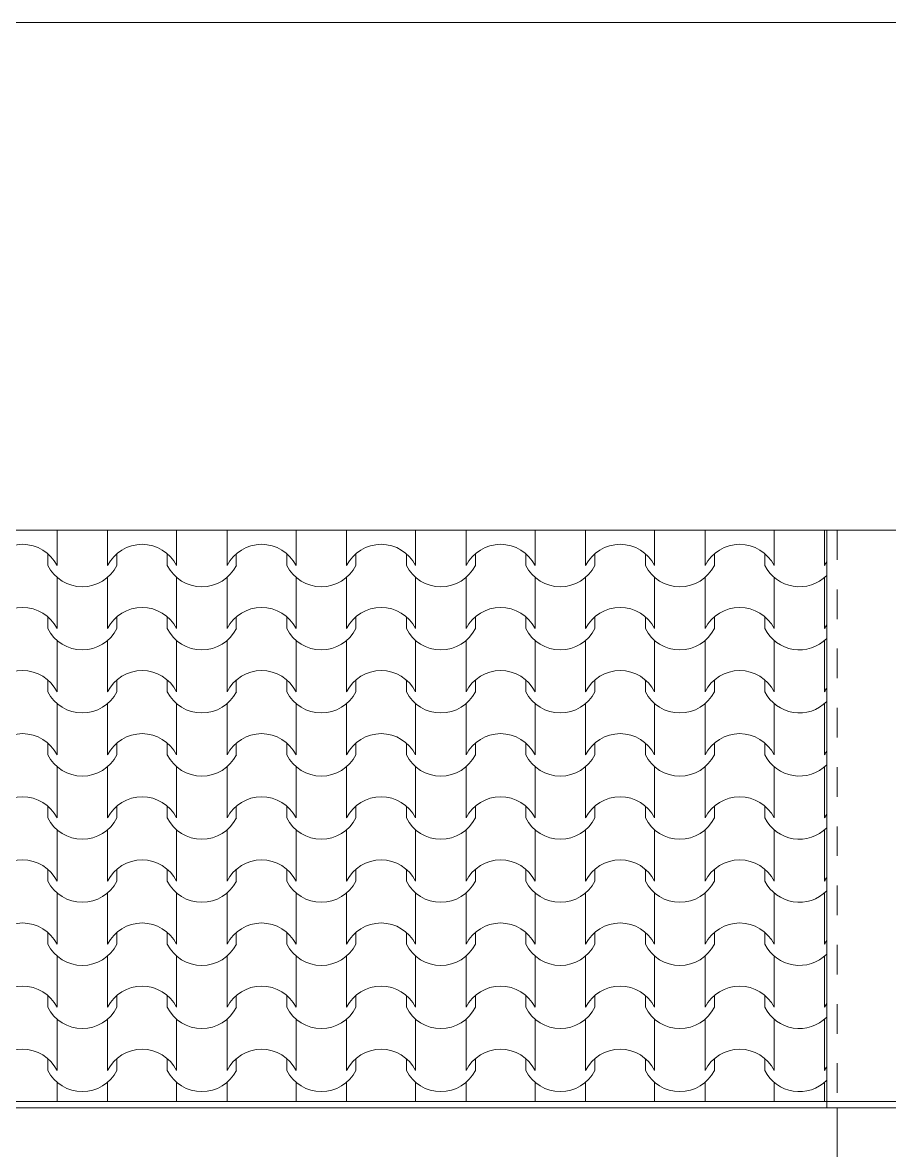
# Model space of a CAD drawing. Header units: millimetres. Extents: x 2791058 to 2855058, y -67651 to -18651.
# Drawn here: x 2816255 to 2820382, y -24025 to -18651 of the extents above; entities that cross this region are included whole.
import ezdxf

# ---------------------------------------------------------------- set-up
doc = ezdxf.new("R2010")
doc.units = ezdxf.units.MM
doc.header["$MEASUREMENT"] = 0
doc.linetypes.add('Dashed', pattern=[282.222223, 141.111112, -141.111112])
doc.layers.add('Shell - Roof_Pen_No__21', color=7, linetype='Continuous', lineweight=0)
doc.layers.add('Structural - Bearing_Pen_No__1', color=7, linetype='Continuous', lineweight=0)
doc.layers.add('Structural - Bearing_Pen_No__62', color=7, linetype='Continuous', lineweight=0, true_color=0xaaaaaa)

# ---------------------------------------------------------------- blocks, each defined once
blk = doc.blocks.new('*X2', base_point=(2247653.8, -76425))
at = {"layer": 'Structural - Bearing_Pen_No__62', "color": 253, "linetype": 'Continuous', "lineweight": 0, "true_color": 0xaaaaaa}
for p, q in [((2816419.2, -21069.6), (2816419.2, -21116)), ((2816419.2, -21116), (2816419.2, -21237.9)), ((2816659.7, -21069.6), (2816659.7, -21116)), ((2816659.7, -21116), (2816659.7, -21237.9)), ((2816988.2, -21069.6), (2816988.2, -21116)), ((2816988.2, -21116), (2816988.2, -21237.9)), ((2817228.6, -21069.6), (2817228.6, -21116)), ((2817228.6, -21116), (2817228.6, -21237.9)), ((2817557.1, -21069.6), (2817557.1, -21116)), ((2817557.1, -21116), (2817557.1, -21237.9)), ((2817797.6, -21069.6), (2817797.6, -21116)), ((2817797.6, -21116), (2817797.6, -21237.9)), ((2818126.1, -21069.6), (2818126.1, -21116)), ((2818126.1, -21116), (2818126.1, -21237.9)), ((2818366.5, -21069.6), (2818366.5, -21116)), ((2818366.5, -21116), (2818366.5, -21237.9)), ((2818695, -21069.6), (2818695, -21116)), ((2818695, -21116), (2818695, -21237.9)), ((2818935.5, -21069.6), (2818935.5, -21116)), ((2818935.5, -21116), (2818935.5, -21237.9)), ((2819264, -21069.6), (2819264, -21116)), ((2819264, -21116), (2819264, -21237.9)), ((2819504.5, -21069.6), (2819504.5, -21116)), ((2819504.5, -21116), (2819504.5, -21237.9)), ((2819833, -21069.6), (2819833, -21116)), ((2819833, -21116), (2819833, -21237.9)), ((2820073.4, -21069.6), (2820073.4, -21116)), ((2820073.4, -21116), (2820073.4, -21237.9)), ((2816375.2, -21181.8), (2816375.2, -21237.9)), ((2816703.7, -21181.8), (2816703.7, -21237.9)), ((2816944.1, -21181.8), (2816944.1, -21237.9)), ((2817272.6, -21181.8), (2817272.6, -21237.9)), ((2817513.1, -21181.8), (2817513.1, -21237.9)), ((2817841.6, -21181.8), (2817841.6, -21237.9)), ((2818082.1, -21181.8), (2818082.1, -21237.9)), ((2818410.6, -21181.8), (2818410.6, -21237.9)), ((2818651, -21181.8), (2818651, -21237.9)), ((2818979.5, -21181.8), (2818979.5, -21237.9)), ((2819220, -21181.8), (2819220, -21237.9)), ((2819548.5, -21181.8), (2819548.5, -21237.9)), ((2819788.9, -21181.8), (2819788.9, -21237.9)), ((2816419.2, -21294.7), (2816419.2, -21416.6)), ((2816659.7, -21294.7), (2816659.7, -21416.6)), ((2816988.2, -21294.7), (2816988.2, -21416.6)), ((2817228.6, -21294.7), (2817228.6, -21416.6)), ((2817557.1, -21294.7), (2817557.1, -21416.6)), ((2817797.6, -21294.7), (2817797.6, -21416.6)), ((2818126.1, -21294.7), (2818126.1, -21416.6)), ((2818366.5, -21294.7), (2818366.5, -21416.6)), ((2818695, -21294.7), (2818695, -21416.6)), ((2818935.5, -21294.7), (2818935.5, -21416.6)), ((2819264, -21294.7), (2819264, -21416.6)), ((2819504.5, -21294.7), (2819504.5, -21416.6)), ((2819833, -21294.7), (2819833, -21416.6)), ((2820073.4, -21294.7), (2820073.4, -21416.6)), ((2816419.2, -21416.6), (2816419.2, -21538.6)), ((2816659.7, -21416.6), (2816659.7, -21538.6)), ((2816988.2, -21416.6), (2816988.2, -21538.6)), ((2817228.6, -21416.6), (2817228.6, -21538.6)), ((2817557.1, -21416.6), (2817557.1, -21538.6)), ((2817797.6, -21416.6), (2817797.6, -21538.6)), ((2818126.1, -21416.6), (2818126.1, -21538.6)), ((2818366.5, -21416.6), (2818366.5, -21538.6)), ((2818695, -21416.6), (2818695, -21538.6)), ((2818935.5, -21416.6), (2818935.5, -21538.6)), ((2819264, -21416.6), (2819264, -21538.6)), ((2819504.5, -21416.6), (2819504.5, -21538.6)), ((2819833, -21416.6), (2819833, -21538.6)), ((2820073.4, -21416.6), (2820073.4, -21538.6)), ((2816375.2, -21482.5), (2816375.2, -21538.6)), ((2816703.7, -21482.5), (2816703.7, -21538.6)), ((2816944.1, -21482.5), (2816944.1, -21538.6)), ((2817272.6, -21482.5), (2817272.6, -21538.6)), ((2817513.1, -21482.5), (2817513.1, -21538.6)), ((2817841.6, -21482.5), (2817841.6, -21538.6)), ((2818082.1, -21482.5), (2818082.1, -21538.6)), ((2818410.6, -21482.5), (2818410.6, -21538.6)), ((2818651, -21482.5), (2818651, -21538.6)), ((2818979.5, -21482.5), (2818979.5, -21538.6)), ((2819220, -21482.5), (2819220, -21538.6)), ((2819548.5, -21482.5), (2819548.5, -21538.6)), ((2819788.9, -21482.5), (2819788.9, -21538.6)), ((2816419.2, -21595.4), (2816419.2, -21717.3)), ((2816659.7, -21595.4), (2816659.7, -21717.3)), ((2816988.2, -21595.4), (2816988.2, -21717.3)), ((2817228.6, -21595.4), (2817228.6, -21717.3)), ((2817557.1, -21595.4), (2817557.1, -21717.3)), ((2817797.6, -21595.4), (2817797.6, -21717.3)), ((2818126.1, -21595.4), (2818126.1, -21717.3)), ((2818366.5, -21595.4), (2818366.5, -21717.3)), ((2818695, -21595.4), (2818695, -21717.3)), ((2818935.5, -21595.4), (2818935.5, -21717.3)), ((2819264, -21595.4), (2819264, -21717.3)), ((2819504.5, -21595.4), (2819504.5, -21717.3)), ((2819833, -21595.4), (2819833, -21717.3)), ((2820073.4, -21595.4), (2820073.4, -21717.3)), ((2816419.2, -21717.3), (2816419.2, -21839.2)), ((2816659.7, -21717.3), (2816659.7, -21839.2)), ((2816988.2, -21717.3), (2816988.2, -21839.2)), ((2817228.6, -21717.3), (2817228.6, -21839.2)), ((2817557.1, -21717.3), (2817557.1, -21839.2)), ((2817797.6, -21717.3), (2817797.6, -21839.2)), ((2818126.1, -21717.3), (2818126.1, -21839.2)), ((2818366.5, -21717.3), (2818366.5, -21839.2)), ((2818695, -21717.3), (2818695, -21839.2)), ((2818935.5, -21717.3), (2818935.5, -21839.2)), ((2819264, -21717.3), (2819264, -21839.2)), ((2819504.5, -21717.3), (2819504.5, -21839.2)), ((2819833, -21717.3), (2819833, -21839.2)), ((2820073.4, -21717.3), (2820073.4, -21839.2)), ((2816375.2, -21783.2), (2816375.2, -21839.2)), ((2816703.7, -21783.2), (2816703.7, -21839.2)), ((2816944.1, -21783.2), (2816944.1, -21839.2)), ((2817272.6, -21783.2), (2817272.6, -21839.2)), ((2817513.1, -21783.2), (2817513.1, -21839.2)), ((2817841.6, -21783.2), (2817841.6, -21839.2)), ((2818082.1, -21783.2), (2818082.1, -21839.2)), ((2818410.6, -21783.2), (2818410.6, -21839.2)), ((2818651, -21783.2), (2818651, -21839.2)), ((2818979.5, -21783.2), (2818979.5, -21839.2)), ((2819220, -21783.2), (2819220, -21839.2)), ((2819548.5, -21783.2), (2819548.5, -21839.2)), ((2819788.9, -21783.2), (2819788.9, -21839.2)), ((2816419.2, -21896), (2816419.2, -22018)), ((2816659.7, -21896), (2816659.7, -22018)), ((2816988.2, -21896), (2816988.2, -22018)), ((2817228.6, -21896), (2817228.6, -22018)), ((2817557.1, -21896), (2817557.1, -22018)), ((2817797.6, -21896), (2817797.6, -22018)), ((2818126.1, -21896), (2818126.1, -22018)), ((2818366.5, -21896), (2818366.5, -22018)), ((2818695, -21896), (2818695, -22018)), ((2818935.5, -21896), (2818935.5, -22018)), ((2819264, -21896), (2819264, -22018)), ((2819504.5, -21896), (2819504.5, -22018)), ((2819833, -21896), (2819833, -22018)), ((2820073.4, -21896), (2820073.4, -22018)), ((2816419.2, -22018), (2816419.2, -22139.9)), ((2816659.7, -22018), (2816659.7, -22139.9)), ((2816988.2, -22018), (2816988.2, -22139.9)), ((2817228.6, -22018), (2817228.6, -22139.9)), ((2817557.1, -22018), (2817557.1, -22139.9)), ((2817797.6, -22018), (2817797.6, -22139.9)), ((2818126.1, -22018), (2818126.1, -22139.9)), ((2818366.5, -22018), (2818366.5, -22139.9)), ((2818695, -22018), (2818695, -22139.9)), ((2818935.5, -22018), (2818935.5, -22139.9)), ((2819264, -22018), (2819264, -22139.9)), ((2819504.5, -22018), (2819504.5, -22139.9)), ((2819833, -22018), (2819833, -22139.9)), ((2820073.4, -22018), (2820073.4, -22139.9)), ((2816375.2, -22083.9), (2816375.2, -22139.9)), ((2816703.7, -22083.9), (2816703.7, -22139.9)), ((2816944.1, -22083.9), (2816944.1, -22139.9)), ((2817272.6, -22083.9), (2817272.6, -22139.9)), ((2817513.1, -22083.9), (2817513.1, -22139.9)), ((2817841.6, -22083.9), (2817841.6, -22139.9)), ((2818082.1, -22083.9), (2818082.1, -22139.9)), ((2818410.6, -22083.9), (2818410.6, -22139.9)), ((2818651, -22083.9), (2818651, -22139.9)), ((2818979.5, -22083.9), (2818979.5, -22139.9)), ((2819220, -22083.9), (2819220, -22139.9)), ((2819548.5, -22083.9), (2819548.5, -22139.9)), ((2819788.9, -22083.9), (2819788.9, -22139.9)), ((2816419.2, -22196.7), (2816419.2, -22318.7)), ((2816659.7, -22196.7), (2816659.7, -22318.7)), ((2816988.2, -22196.7), (2816988.2, -22318.7)), ((2817228.6, -22196.7), (2817228.6, -22318.7)), ((2817557.1, -22196.7), (2817557.1, -22318.7)), ((2817797.6, -22196.7), (2817797.6, -22318.7)), ((2818126.1, -22196.7), (2818126.1, -22318.7)), ((2818366.5, -22196.7), (2818366.5, -22318.7)), ((2818695, -22196.7), (2818695, -22318.7)), ((2818935.5, -22196.7), (2818935.5, -22318.7)), ((2819264, -22196.7), (2819264, -22318.7)), ((2819504.5, -22196.7), (2819504.5, -22318.7)), ((2819833, -22196.7), (2819833, -22318.7)), ((2820073.4, -22196.7), (2820073.4, -22318.7)), ((2816419.2, -22318.7), (2816419.2, -22440.6)), ((2816659.7, -22318.7), (2816659.7, -22440.6)), ((2816988.2, -22318.7), (2816988.2, -22440.6)), ((2817228.6, -22318.7), (2817228.6, -22440.6)), ((2817557.1, -22318.7), (2817557.1, -22440.6)), ((2817797.6, -22318.7), (2817797.6, -22440.6)), ((2818126.1, -22318.7), (2818126.1, -22440.6)), ((2818366.5, -22318.7), (2818366.5, -22440.6)), ((2818695, -22318.7), (2818695, -22440.6)), ((2818935.5, -22318.7), (2818935.5, -22440.6)), ((2819264, -22318.7), (2819264, -22440.6)), ((2819504.5, -22318.7), (2819504.5, -22440.6)), ((2819833, -22318.7), (2819833, -22440.6)), ((2820073.4, -22318.7), (2820073.4, -22440.6)), ((2816375.2, -22384.5), (2816375.2, -22440.6)), ((2816703.7, -22384.5), (2816703.7, -22440.6)), ((2816944.1, -22384.5), (2816944.1, -22440.6)), ((2817272.6, -22384.5), (2817272.6, -22440.6)), ((2817513.1, -22384.5), (2817513.1, -22440.6)), ((2817841.6, -22384.5), (2817841.6, -22440.6)), ((2818082.1, -22384.5), (2818082.1, -22440.6)), ((2818410.6, -22384.5), (2818410.6, -22440.6)), ((2818651, -22384.5), (2818651, -22440.6)), ((2818979.5, -22384.5), (2818979.5, -22440.6)), ((2819220, -22384.5), (2819220, -22440.6)), ((2819548.5, -22384.5), (2819548.5, -22440.6)), ((2819788.9, -22384.5), (2819788.9, -22440.6)), ((2816419.2, -22497.4), (2816419.2, -22619.3)), ((2816659.7, -22497.4), (2816659.7, -22619.3)), ((2816988.2, -22497.4), (2816988.2, -22619.3)), ((2817228.6, -22497.4), (2817228.6, -22619.3)), ((2817557.1, -22497.4), (2817557.1, -22619.3)), ((2817797.6, -22497.4), (2817797.6, -22619.3)), ((2818126.1, -22497.4), (2818126.1, -22619.3)), ((2818366.5, -22497.4), (2818366.5, -22619.3)), ((2818695, -22497.4), (2818695, -22619.3)), ((2818935.5, -22497.4), (2818935.5, -22619.3)), ((2819264, -22497.4), (2819264, -22619.3)), ((2819504.5, -22497.4), (2819504.5, -22619.3)), ((2819833, -22497.4), (2819833, -22619.3)), ((2820073.4, -22497.4), (2820073.4, -22619.3)), ((2816419.2, -22619.3), (2816419.2, -22741.3)), ((2816659.7, -22619.3), (2816659.7, -22741.3)), ((2816988.2, -22619.3), (2816988.2, -22741.3)), ((2817228.6, -22619.3), (2817228.6, -22741.3)), ((2817557.1, -22619.3), (2817557.1, -22741.3)), ((2817797.6, -22619.3), (2817797.6, -22741.3)), ((2818126.1, -22619.3), (2818126.1, -22741.3)), ((2818366.5, -22619.3), (2818366.5, -22741.3)), ((2818695, -22619.3), (2818695, -22741.3)), ((2818935.5, -22619.3), (2818935.5, -22741.3)), ((2819264, -22619.3), (2819264, -22741.3)), ((2819504.5, -22619.3), (2819504.5, -22741.3)), ((2819833, -22619.3), (2819833, -22741.3)), ((2820073.4, -22619.3), (2820073.4, -22741.3)), ((2816375.2, -22685.2), (2816375.2, -22741.3)), ((2816703.7, -22685.2), (2816703.7, -22741.3)), ((2816944.1, -22685.2), (2816944.1, -22741.3)), ((2817272.6, -22685.2), (2817272.6, -22741.3)), ((2817513.1, -22685.2), (2817513.1, -22741.3)), ((2817841.6, -22685.2), (2817841.6, -22741.3)), ((2818082.1, -22685.2), (2818082.1, -22741.3)), ((2818410.6, -22685.2), (2818410.6, -22741.3)), ((2818651, -22685.2), (2818651, -22741.3)), ((2818979.5, -22685.2), (2818979.5, -22741.3)), ((2819220, -22685.2), (2819220, -22741.3)), ((2819548.5, -22685.2), (2819548.5, -22741.3)), ((2819788.9, -22685.2), (2819788.9, -22741.3)), ((2816419.2, -22798.1), (2816419.2, -22920)), ((2816659.7, -22798.1), (2816659.7, -22920)), ((2816988.2, -22798.1), (2816988.2, -22920)), ((2817228.6, -22798.1), (2817228.6, -22920)), ((2817557.1, -22798.1), (2817557.1, -22920)), ((2817797.6, -22798.1), (2817797.6, -22920)), ((2818126.1, -22798.1), (2818126.1, -22920)), ((2818366.5, -22798.1), (2818366.5, -22920)), ((2818695, -22798.1), (2818695, -22920)), ((2818935.5, -22798.1), (2818935.5, -22920)), ((2819264, -22798.1), (2819264, -22920)), ((2819504.5, -22798.1), (2819504.5, -22920)), ((2819833, -22798.1), (2819833, -22920)), ((2820073.4, -22798.1), (2820073.4, -22920)), ((2816419.2, -22920), (2816419.2, -23041.9)), ((2816659.7, -22920), (2816659.7, -23041.9)), ((2816988.2, -22920), (2816988.2, -23041.9)), ((2817228.6, -22920), (2817228.6, -23041.9)), ((2817557.1, -22920), (2817557.1, -23041.9)), ((2817797.6, -22920), (2817797.6, -23041.9)), ((2818126.1, -22920), (2818126.1, -23041.9)), ((2818366.5, -22920), (2818366.5, -23041.9)), ((2818695, -22920), (2818695, -23041.9)), ((2818935.5, -22920), (2818935.5, -23041.9)), ((2819264, -22920), (2819264, -23041.9)), ((2819504.5, -22920), (2819504.5, -23041.9)), ((2819833, -22920), (2819833, -23041.9)), ((2820073.4, -22920), (2820073.4, -23041.9)), ((2816375.2, -22985.9), (2816375.2, -23041.9)), ((2816703.7, -22985.9), (2816703.7, -23041.9)), ((2816944.1, -22985.9), (2816944.1, -23041.9)), ((2817272.6, -22985.9), (2817272.6, -23041.9)), ((2817513.1, -22985.9), (2817513.1, -23041.9)), ((2817841.6, -22985.9), (2817841.6, -23041.9)), ((2818082.1, -22985.9), (2818082.1, -23041.9)), ((2818410.6, -22985.9), (2818410.6, -23041.9)), ((2818651, -22985.9), (2818651, -23041.9)), ((2818979.5, -22985.9), (2818979.5, -23041.9)), ((2819220, -22985.9), (2819220, -23041.9)), ((2819548.5, -22985.9), (2819548.5, -23041.9)), ((2819788.9, -22985.9), (2819788.9, -23041.9)), ((2816419.2, -23098.7), (2816419.2, -23220.7)), ((2816659.7, -23098.7), (2816659.7, -23220.7)), ((2816988.2, -23098.7), (2816988.2, -23220.7)), ((2817228.6, -23098.7), (2817228.6, -23220.7)), ((2817557.1, -23098.7), (2817557.1, -23220.7)), ((2817797.6, -23098.7), (2817797.6, -23220.7)), ((2818126.1, -23098.7), (2818126.1, -23220.7)), ((2818366.5, -23098.7), (2818366.5, -23220.7)), ((2818695, -23098.7), (2818695, -23220.7)), ((2818935.5, -23098.7), (2818935.5, -23220.7)), ((2819264, -23098.7), (2819264, -23220.7)), ((2819504.5, -23098.7), (2819504.5, -23220.7)), ((2819833, -23098.7), (2819833, -23220.7)), ((2820073.4, -23098.7), (2820073.4, -23220.7)), ((2816419.2, -23220.7), (2816419.2, -23342.6)), ((2816659.7, -23220.7), (2816659.7, -23342.6)), ((2816988.2, -23220.7), (2816988.2, -23342.6)), ((2817228.6, -23220.7), (2817228.6, -23342.6)), ((2817557.1, -23220.7), (2817557.1, -23342.6)), ((2817797.6, -23220.7), (2817797.6, -23342.6)), ((2818126.1, -23220.7), (2818126.1, -23342.6)), ((2818366.5, -23220.7), (2818366.5, -23342.6)), ((2818695, -23220.7), (2818695, -23342.6)), ((2818935.5, -23220.7), (2818935.5, -23342.6)), ((2819264, -23220.7), (2819264, -23342.6)), ((2819504.5, -23220.7), (2819504.5, -23342.6)), ((2819833, -23220.7), (2819833, -23342.6)), ((2820073.4, -23220.7), (2820073.4, -23342.6)), ((2816375.2, -23286.6), (2816375.2, -23342.6)), ((2816703.7, -23286.6), (2816703.7, -23342.6)), ((2816944.1, -23286.6), (2816944.1, -23342.6)), ((2817272.6, -23286.6), (2817272.6, -23342.6)), ((2817513.1, -23286.6), (2817513.1, -23342.6)), ((2817841.6, -23286.6), (2817841.6, -23342.6)), ((2818082.1, -23286.6), (2818082.1, -23342.6)), ((2818410.6, -23286.6), (2818410.6, -23342.6)), ((2818651, -23286.6), (2818651, -23342.6)), ((2818979.5, -23286.6), (2818979.5, -23342.6)), ((2819220, -23286.6), (2819220, -23342.6)), ((2819548.5, -23286.6), (2819548.5, -23342.6)), ((2819788.9, -23286.6), (2819788.9, -23342.6)), ((2816419.2, -23399.4), (2816419.2, -23521.3)), ((2816659.7, -23399.4), (2816659.7, -23521.3)), ((2816988.2, -23399.4), (2816988.2, -23521.3)), ((2817228.6, -23399.4), (2817228.6, -23521.3)), ((2817557.1, -23399.4), (2817557.1, -23521.3)), ((2817797.6, -23399.4), (2817797.6, -23521.3)), ((2818126.1, -23399.4), (2818126.1, -23521.3)), ((2818366.5, -23399.4), (2818366.5, -23521.3)), ((2818695, -23399.4), (2818695, -23521.3)), ((2818935.5, -23399.4), (2818935.5, -23521.3)), ((2819264, -23399.4), (2819264, -23521.3)), ((2819504.5, -23399.4), (2819504.5, -23521.3)), ((2819833, -23399.4), (2819833, -23521.3)), ((2820073.4, -23399.4), (2820073.4, -23521.3)), ((2816419.2, -23521.3), (2816419.2, -23643.3)), ((2816659.7, -23521.3), (2816659.7, -23643.3)), ((2816988.2, -23521.3), (2816988.2, -23643.3)), ((2817228.6, -23521.3), (2817228.6, -23643.3)), ((2817557.1, -23521.3), (2817557.1, -23643.3)), ((2817797.6, -23521.3), (2817797.6, -23643.3)), ((2818126.1, -23521.3), (2818126.1, -23643.3)), ((2818366.5, -23521.3), (2818366.5, -23643.3)), ((2818695, -23521.3), (2818695, -23643.3)), ((2818935.5, -23521.3), (2818935.5, -23643.3)), ((2819264, -23521.3), (2819264, -23643.3)), ((2819504.5, -23521.3), (2819504.5, -23643.3)), ((2819833, -23521.3), (2819833, -23643.3)), ((2820073.4, -23521.3), (2820073.4, -23643.3)), ((2816375.2, -23587.2), (2816375.2, -23643.3)), ((2816703.7, -23587.2), (2816703.7, -23643.3)), ((2816944.1, -23587.2), (2816944.1, -23643.3)), ((2817272.6, -23587.2), (2817272.6, -23643.3)), ((2817513.1, -23587.2), (2817513.1, -23643.3)), ((2817841.6, -23587.2), (2817841.6, -23643.3)), ((2818082.1, -23587.2), (2818082.1, -23643.3)), ((2818410.6, -23587.2), (2818410.6, -23643.3)), ((2818651, -23587.2), (2818651, -23643.3)), ((2818979.5, -23587.2), (2818979.5, -23643.3)), ((2819220, -23587.2), (2819220, -23643.3)), ((2819548.5, -23587.2), (2819548.5, -23643.3)), ((2819788.9, -23587.2), (2819788.9, -23643.3)), ((2816419.2, -23700.1), (2816419.2, -23792)), ((2816659.7, -23700.1), (2816659.7, -23792)), ((2816988.2, -23700.1), (2816988.2, -23792)), ((2817228.6, -23700.1), (2817228.6, -23792)), ((2817557.1, -23700.1), (2817557.1, -23792)), ((2817797.6, -23700.1), (2817797.6, -23792)), ((2818126.1, -23700.1), (2818126.1, -23792)), ((2818366.5, -23700.1), (2818366.5, -23792)), ((2818695, -23700.1), (2818695, -23792)), ((2818935.5, -23700.1), (2818935.5, -23792)), ((2819264, -23700.1), (2819264, -23792)), ((2819504.5, -23700.1), (2819504.5, -23792)), ((2819833, -23700.1), (2819833, -23792)), ((2820073.4, -23700.1), (2820073.4, -23792))]:
    blk.add_line(p, q, dxfattribs=at)
for centre, radius, start, end in [((2816255.5, -21321.8), 184.9, 90.1705, 153.0115), ((2816254.4, -21321.8), 184.9, 26.9885, 89.8295), ((2816824.5, -21321.8), 184.9, 90.1705, 153.0115), ((2816823.4, -21321.8), 184.9, 26.9885, 89.8295), ((2817393.4, -21321.8), 184.9, 90.1705, 153.0115), ((2817392.3, -21321.8), 184.9, 26.9885, 89.8295), ((2817962.4, -21321.8), 184.9, 90.1705, 153.0115), ((2817961.3, -21321.8), 184.9, 26.9885, 89.8295), ((2818531.3, -21321.8), 184.9, 90.1705, 153.0115), ((2818530.2, -21321.8), 184.9, 26.9885, 89.8295), ((2819100.3, -21321.8), 184.9, 90.1705, 153.0115), ((2819099.2, -21321.8), 184.9, 26.9885, 89.8295), ((2819669.3, -21321.8), 184.9, 90.1705, 153.0115), ((2819668.2, -21321.8), 184.9, 26.9885, 89.8295), ((2820238.2, -21321.8), 184.9, 146.7252, 153.0115), ((2816539.4, -21155.3), 183.9, 206.7044, 333.2956), ((2817108.4, -21155.3), 183.9, 206.7044, 333.2956), ((2817677.4, -21155.3), 183.9, 206.7044, 333.2956), ((2818246.3, -21155.3), 183.9, 206.7044, 333.2956), ((2818815.3, -21155.3), 183.9, 206.7044, 333.2956), ((2819384.2, -21155.3), 183.9, 206.7044, 333.2956), ((2819953.2, -21155.3), 183.9, 206.7044, 315.1812), ((2816255.5, -21622.5), 184.9, 90.1705, 153.0115), ((2816254.4, -21622.5), 184.9, 26.9885, 89.8295), ((2816824.5, -21622.5), 184.9, 90.1705, 153.0115), ((2816823.4, -21622.5), 184.9, 26.9885, 89.8295), ((2817393.4, -21622.5), 184.9, 90.1705, 153.0115), ((2817392.3, -21622.5), 184.9, 26.9885, 89.8295), ((2817962.4, -21622.5), 184.9, 90.1705, 153.0115), ((2817961.3, -21622.5), 184.9, 26.9885, 89.8295), ((2818531.3, -21622.5), 184.9, 90.1705, 153.0115), ((2818530.2, -21622.5), 184.9, 26.9885, 89.8295), ((2819100.3, -21622.5), 184.9, 90.1705, 153.0115), ((2819099.2, -21622.5), 184.9, 26.9885, 89.8295), ((2819669.3, -21622.5), 184.9, 90.1705, 153.0115), ((2819668.2, -21622.5), 184.9, 26.9885, 89.8295), ((2816539.4, -21456), 183.9, 206.7044, 333.2956), ((2817108.4, -21456), 183.9, 206.7044, 333.2956), ((2817677.4, -21456), 183.9, 206.7044, 333.2956), ((2818246.3, -21456), 183.9, 206.7044, 333.2956), ((2818815.3, -21456), 183.9, 206.7044, 333.2956), ((2819384.2, -21456), 183.9, 206.7044, 333.2956), ((2819953.2, -21456), 183.9, 206.7044, 315.1812), ((2820238.2, -21622.5), 184.9, 146.7252, 153.0115), ((2816255.5, -21923.2), 184.9, 90.1705, 153.0115), ((2816254.4, -21923.2), 184.9, 26.9885, 89.8295), ((2816824.5, -21923.2), 184.9, 90.1705, 153.0115), ((2816823.4, -21923.2), 184.9, 26.9885, 89.8295), ((2817393.4, -21923.2), 184.9, 90.1705, 153.0115), ((2817392.3, -21923.2), 184.9, 26.9885, 89.8295), ((2817962.4, -21923.2), 184.9, 90.1705, 153.0115), ((2817961.3, -21923.2), 184.9, 26.9885, 89.8295), ((2818531.3, -21923.2), 184.9, 90.1705, 153.0115), ((2818530.2, -21923.2), 184.9, 26.9885, 89.8295), ((2819100.3, -21923.2), 184.9, 90.1705, 153.0115), ((2819099.2, -21923.2), 184.9, 26.9885, 89.8295), ((2819669.3, -21923.2), 184.9, 90.1705, 153.0115), ((2819668.2, -21923.2), 184.9, 26.9885, 89.8295), ((2816539.4, -21756.6), 183.9, 206.7044, 333.2956), ((2817108.4, -21756.6), 183.9, 206.7044, 333.2956), ((2817677.4, -21756.6), 183.9, 206.7044, 333.2956), ((2818246.3, -21756.6), 183.9, 206.7044, 333.2956), ((2818815.3, -21756.6), 183.9, 206.7044, 333.2956), ((2819384.2, -21756.6), 183.9, 206.7044, 333.2956), ((2819953.2, -21756.6), 183.9, 206.7044, 315.1812), ((2820238.2, -21923.2), 184.9, 146.7252, 153.0115), ((2816255.5, -22223.8), 184.9, 90.1705, 153.0115), ((2816254.4, -22223.8), 184.9, 26.9885, 89.8295), ((2816824.5, -22223.8), 184.9, 90.1705, 153.0115), ((2816823.4, -22223.8), 184.9, 26.9885, 89.8295), ((2817393.4, -22223.8), 184.9, 90.1705, 153.0115), ((2817392.3, -22223.8), 184.9, 26.9885, 89.8295), ((2817962.4, -22223.8), 184.9, 90.1705, 153.0115), ((2817961.3, -22223.8), 184.9, 26.9885, 89.8295), ((2818531.3, -22223.8), 184.9, 90.1705, 153.0115), ((2818530.2, -22223.8), 184.9, 26.9885, 89.8295), ((2819100.3, -22223.8), 184.9, 90.1705, 153.0115), ((2819099.2, -22223.8), 184.9, 26.9885, 89.8295), ((2819669.3, -22223.8), 184.9, 90.1705, 153.0115), ((2819668.2, -22223.8), 184.9, 26.9885, 89.8295), ((2820238.2, -22223.8), 184.9, 146.7252, 153.0115), ((2816539.4, -22057.3), 183.9, 206.7044, 333.2956), ((2817108.4, -22057.3), 183.9, 206.7044, 333.2956), ((2817677.4, -22057.3), 183.9, 206.7044, 333.2956), ((2818246.3, -22057.3), 183.9, 206.7044, 333.2956), ((2818815.3, -22057.3), 183.9, 206.7044, 333.2956), ((2819384.2, -22057.3), 183.9, 206.7044, 333.2956), ((2819953.2, -22057.3), 183.9, 206.7044, 315.1812), ((2816255.5, -22524.5), 184.9, 90.1705, 153.0115), ((2816254.4, -22524.5), 184.9, 26.9885, 89.8295), ((2816824.5, -22524.5), 184.9, 90.1705, 153.0115), ((2816823.4, -22524.5), 184.9, 26.9885, 89.8295), ((2817393.4, -22524.5), 184.9, 90.1705, 153.0115), ((2817392.3, -22524.5), 184.9, 26.9885, 89.8295), ((2817962.4, -22524.5), 184.9, 90.1705, 153.0115), ((2817961.3, -22524.5), 184.9, 26.9885, 89.8295), ((2818531.3, -22524.5), 184.9, 90.1705, 153.0115), ((2818530.2, -22524.5), 184.9, 26.9885, 89.8295), ((2819100.3, -22524.5), 184.9, 90.1705, 153.0115), ((2819099.2, -22524.5), 184.9, 26.9885, 89.8295), ((2819669.3, -22524.5), 184.9, 90.1705, 153.0115), ((2819668.2, -22524.5), 184.9, 26.9885, 89.8295), ((2816539.4, -22358), 183.9, 206.7044, 333.2956), ((2817108.4, -22358), 183.9, 206.7044, 333.2956), ((2817677.4, -22358), 183.9, 206.7044, 333.2956), ((2818246.3, -22358), 183.9, 206.7044, 333.2956), ((2818815.3, -22358), 183.9, 206.7044, 333.2956), ((2819384.2, -22358), 183.9, 206.7044, 333.2956), ((2819953.2, -22358), 183.9, 206.7044, 315.1812), ((2820238.2, -22524.5), 184.9, 146.7252, 153.0115), ((2816255.5, -22825.2), 184.9, 90.1705, 153.0115), ((2816254.4, -22825.2), 184.9, 26.9885, 89.8295), ((2816824.5, -22825.2), 184.9, 90.1705, 153.0115), ((2816823.4, -22825.2), 184.9, 26.9885, 89.8295), ((2817393.4, -22825.2), 184.9, 90.1705, 153.0115), ((2817392.3, -22825.2), 184.9, 26.9885, 89.8295), ((2817962.4, -22825.2), 184.9, 90.1705, 153.0115), ((2817961.3, -22825.2), 184.9, 26.9885, 89.8295), ((2818531.3, -22825.2), 184.9, 90.1705, 153.0115), ((2818530.2, -22825.2), 184.9, 26.9885, 89.8295), ((2819100.3, -22825.2), 184.9, 90.1705, 153.0115), ((2819099.2, -22825.2), 184.9, 26.9885, 89.8295), ((2819669.3, -22825.2), 184.9, 90.1705, 153.0115), ((2819668.2, -22825.2), 184.9, 26.9885, 89.8295), ((2820238.2, -22825.2), 184.9, 146.7252, 153.0115), ((2816539.4, -22658.6), 183.9, 206.7044, 333.2956), ((2817108.4, -22658.6), 183.9, 206.7044, 333.2956), ((2817677.4, -22658.6), 183.9, 206.7044, 333.2956), ((2818246.3, -22658.6), 183.9, 206.7044, 333.2956), ((2818815.3, -22658.6), 183.9, 206.7044, 333.2956), ((2819384.2, -22658.6), 183.9, 206.7044, 333.2956), ((2819953.2, -22658.6), 183.9, 206.7044, 315.1812), ((2816255.5, -23125.9), 184.9, 90.1705, 153.0115), ((2816254.4, -23125.9), 184.9, 26.9885, 89.8295), ((2816824.5, -23125.9), 184.9, 90.1705, 153.0115), ((2816823.4, -23125.9), 184.9, 26.9885, 89.8295), ((2817393.4, -23125.9), 184.9, 90.1705, 153.0115), ((2817392.3, -23125.9), 184.9, 26.9885, 89.8295), ((2817962.4, -23125.9), 184.9, 90.1705, 153.0115), ((2817961.3, -23125.9), 184.9, 26.9885, 89.8295), ((2818531.3, -23125.9), 184.9, 90.1705, 153.0115), ((2818530.2, -23125.9), 184.9, 26.9885, 89.8295), ((2819100.3, -23125.9), 184.9, 90.1705, 153.0115), ((2819099.2, -23125.9), 184.9, 26.9885, 89.8295), ((2819669.3, -23125.9), 184.9, 90.1705, 153.0115), ((2819668.2, -23125.9), 184.9, 26.9885, 89.8295), ((2816539.4, -22959.3), 183.9, 206.7044, 333.2956), ((2817108.4, -22959.3), 183.9, 206.7044, 333.2956), ((2817677.4, -22959.3), 183.9, 206.7044, 333.2956), ((2818246.3, -22959.3), 183.9, 206.7044, 333.2956), ((2818815.3, -22959.3), 183.9, 206.7044, 333.2956), ((2819384.2, -22959.3), 183.9, 206.7044, 333.2956), ((2819953.2, -22959.3), 183.9, 206.7044, 315.1812), ((2820238.2, -23125.9), 184.9, 146.7252, 153.0115), ((2816255.5, -23426.5), 184.9, 90.1705, 153.0115), ((2816254.4, -23426.5), 184.9, 26.9885, 89.8295), ((2816824.5, -23426.5), 184.9, 90.1705, 153.0115), ((2816823.4, -23426.5), 184.9, 26.9885, 89.8295), ((2817393.4, -23426.5), 184.9, 90.1705, 153.0115), ((2817392.3, -23426.5), 184.9, 26.9885, 89.8295), ((2817962.4, -23426.5), 184.9, 90.1705, 153.0115), ((2817961.3, -23426.5), 184.9, 26.9885, 89.8295), ((2818531.3, -23426.5), 184.9, 90.1705, 153.0115), ((2818530.2, -23426.5), 184.9, 26.9885, 89.8295), ((2819100.3, -23426.5), 184.9, 90.1705, 153.0115), ((2819099.2, -23426.5), 184.9, 26.9885, 89.8295), ((2819669.3, -23426.5), 184.9, 90.1705, 153.0115), ((2819668.2, -23426.5), 184.9, 26.9885, 89.8295), ((2816539.4, -23260), 183.9, 206.7044, 333.2956), ((2817108.4, -23260), 183.9, 206.7044, 333.2956), ((2817677.4, -23260), 183.9, 206.7044, 333.2956), ((2818246.3, -23260), 183.9, 206.7044, 333.2956), ((2818815.3, -23260), 183.9, 206.7044, 333.2956), ((2819384.2, -23260), 183.9, 206.7044, 333.2956), ((2819953.2, -23260), 183.9, 206.7044, 315.1812), ((2820238.2, -23426.5), 184.9, 146.7252, 153.0115), ((2816255.5, -23727.2), 184.9, 90.1705, 153.0115), ((2816254.4, -23727.2), 184.9, 26.9885, 89.8295), ((2816824.5, -23727.2), 184.9, 90.1705, 153.0115), ((2816823.4, -23727.2), 184.9, 26.9885, 89.8295), ((2817393.4, -23727.2), 184.9, 90.1705, 153.0115), ((2817392.3, -23727.2), 184.9, 26.9885, 89.8295), ((2817962.4, -23727.2), 184.9, 90.1705, 153.0115), ((2817961.3, -23727.2), 184.9, 26.9885, 89.8295), ((2818531.3, -23727.2), 184.9, 90.1705, 153.0115), ((2818530.2, -23727.2), 184.9, 26.9885, 89.8295), ((2819100.3, -23727.2), 184.9, 90.1705, 153.0115), ((2819099.2, -23727.2), 184.9, 26.9885, 89.8295), ((2819669.3, -23727.2), 184.9, 90.1705, 153.0115), ((2819668.2, -23727.2), 184.9, 26.9885, 89.8295), ((2820238.2, -23727.2), 184.9, 146.7252, 153.0115), ((2816539.4, -23560.7), 183.9, 206.7044, 333.2956), ((2817108.4, -23560.7), 183.9, 206.7044, 333.2956), ((2817677.4, -23560.7), 183.9, 206.7044, 333.2956), ((2818246.3, -23560.7), 183.9, 206.7044, 333.2956), ((2818815.3, -23560.7), 183.9, 206.7044, 333.2956), ((2819384.2, -23560.7), 183.9, 206.7044, 333.2956), ((2819953.2, -23560.7), 183.9, 206.7044, 315.1812)]:
    blk.add_arc(centre, radius, start, end, dxfattribs=at)
blk = doc.blocks.new('Fill_1', base_point=(2247653.8, -74425))
at = {"layer": 'Structural - Bearing_Pen_No__1', "color": 7, "linetype": 'Continuous', "lineweight": 0}
for p, q in [((2820083.6, -21069.6), (2815095.8, -21069.6)), ((2820083.6, -23792), (2820083.6, -21069.6)), ((2804975.8, -23792), (2820083.6, -23792))]:
    blk.add_line(p, q, dxfattribs=at)
at = {"layer": 'Structural - Bearing_Pen_No__62', "color": 253, "linetype": 'Continuous', "lineweight": 0, "true_color": 0xaaaaaa}
blk.add_blockref('*X2', (2247653.8, -76425), dxfattribs=at)

msp = doc.modelspace()

# ---------------------------------------------------------------- linework, layer by layer
at = {"layer": 'Shell - Roof_Pen_No__21', "color": 7, "linetype": 'Continuous', "lineweight": 0}
for p, q in [((2791057.579, -18651.285), (2855057.579, -18651.285)), ((2821025.754, -21069.559), (2815095.754, -21069.559)), ((2820083.61, -23822.015), (2820083.61, -21069.559)), ((2804575.754, -23792.015), (2821075.754, -23792.015)), ((2804575.754, -23822.015), (2821075.754, -23822.015)), ((2820133.61, -24372.015), (2820133.61, -23822.015))]:
    msp.add_line(p, q, dxfattribs=at)
at = {"layer": 'Shell - Roof_Pen_No__21', "color": 7, "linetype": 'Dashed', "lineweight": 0}
msp.add_line((2820133.61, -21069.559), (2820133.61, -23792.015), dxfattribs=at)

# ---------------------------------------------------------------- block references
at = {"layer": 'Structural - Bearing_Pen_No__62', "color": 253, "linetype": 'Continuous', "lineweight": 0, "true_color": 0xaaaaaa}
msp.add_blockref('Fill_1', (2247653.822, -74424.967), dxfattribs=at)

doc.saveas('drawing.dxf')
